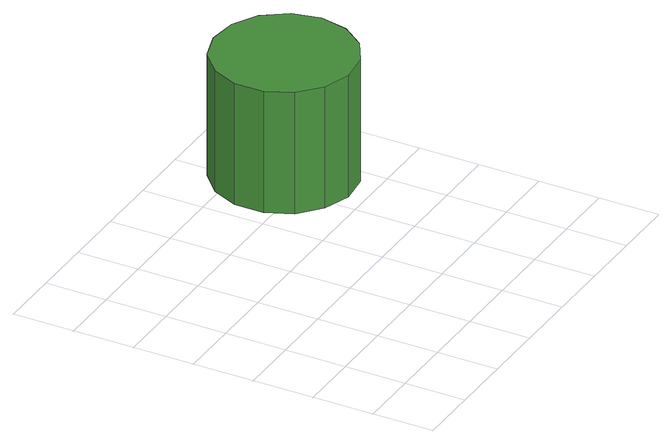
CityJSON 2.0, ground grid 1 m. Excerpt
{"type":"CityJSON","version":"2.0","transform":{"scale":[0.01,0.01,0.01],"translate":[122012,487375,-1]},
"CityObjects":{
"tree1":{"type":"SolitaryVegetationObject","attributes":{"function":"something"}},
"tree2":{"type":"SolitaryVegetationObject","attributes":{"function":"something"}},
"tree3":{"type":"SolitaryVegetationObject","attributes":{"function":"something"},"geometry":[{"type":"MultiSurface","lod":"1","boundaries":[[[0,1,2,3,4,5,6,7,8,9,10,11,12,13,14]],[[15,16,17,18,19,20,21,22,23,24,25,26,27,28,29]],[[0,29,28,1]],[[1,28,27,2]],[[2,27,26,3]],[[3,26,25,4]],[[4,25,24,5]],[[5,24,23,6]],[[6,23,22,7]],[[7,22,21,8]],[[8,21,20,9]],[[9,20,19,10]],[[10,19,18,11]],[[11,18,17,12]],[[12,17,16,13]],[[13,16,15,14]],[[14,15,29,0]]]}]}
},
"vertices":[
[555,439,303],[545,485,303],[517,524,303],[476,547,303],[429,552,303],[384,538,303],[349,506,303],[330,463,303],[330,415,303],[349,372,303],[384,341,303],[429,326,303],[476,331,303],[517,355,303],[545,393,303],[545,393,95],[517,355,95],[476,331,95],[429,326,95],[384,341,95],[349,372,95],[330,415,95],[330,463,95],[349,506,95],[384,538,95],[429,552,95],[476,547,95],[517,524,95],[545,485,95],[555,439,95]
]}
